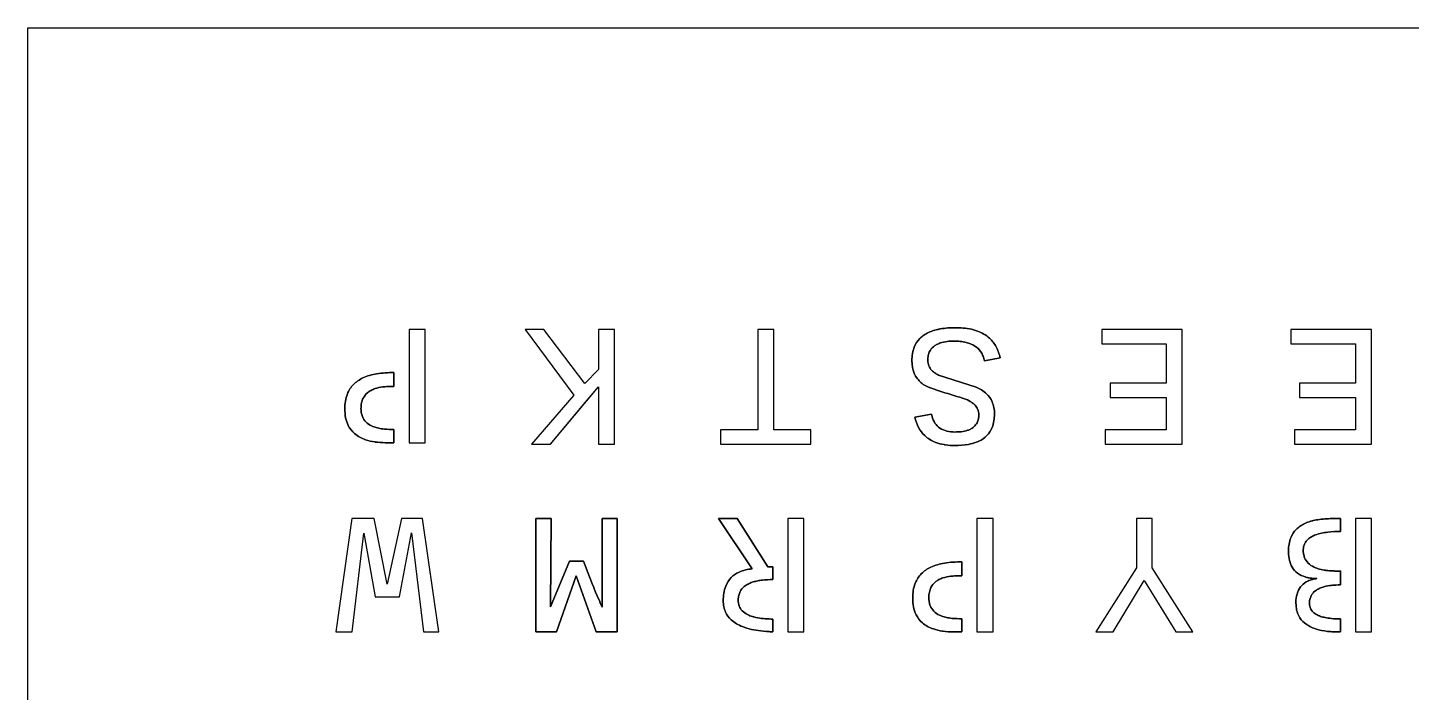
# Model space of a CAD drawing. Header units: millimetres. Extents: x -230 to 0, y -230 to 0.
# Drawn here: x -230 to -108.2, y -58.5 to 0 of the extents above; entities that cross this region are included whole.
import ezdxf

# ---------------------------------------------------------------- set-up
doc = ezdxf.new("R2010")
doc.units = ezdxf.units.MM
doc.layers.get('0').update_dxf_attribs({"color": 70})

msp = doc.modelspace()

# ---------------------------------------------------------------- linework, layer by layer
for points in [[(-230, 0), (0, 0), (0, -230), (-230, -230)], [(-230, 0), (0, 0), (0, -230), (-230, -230)], [(-230, -230), (-230, 0), (0, 0), (0, -230)], [(-194.99, -26.57), (-196.41, -26.57), (-196.41, -36.55), (-194.99, -36.55)], [(-194.99, -26.57), (-196.41, -26.57), (-196.41, -36.55), (-194.99, -36.55)], [(-194.99, -26.57), (-196.41, -26.57), (-196.41, -36.55), (-194.99, -36.55)], [(-180.94, -31.35), (-184.55, -26.57), (-186.2, -26.57), (-181.91, -32.38), (-185.63, -36.67), (-183.97, -36.67), (-179.74, -31.63), (-179.74, -36.67), (-178.33, -36.67), (-178.33, -26.57), (-179.74, -26.57), (-179.74, -30.1)], [(-180.94, -31.35), (-184.55, -26.57), (-186.2, -26.57), (-181.91, -32.38), (-185.63, -36.67), (-183.97, -36.67), (-179.74, -31.63), (-179.74, -36.67), (-178.33, -36.67), (-178.33, -26.57), (-179.74, -26.57), (-179.74, -30.1)], [(-179.74, -26.57), (-179.74, -30.1), (-180.94, -31.35), (-184.55, -26.57), (-186.2, -26.57), (-181.91, -32.38), (-185.63, -36.67), (-183.97, -36.67), (-181.19, -33.35), (-179.74, -31.63), (-179.74, -36.67), (-178.33, -36.67), (-178.33, -26.57)], [(-165.71, -26.57), (-165.71, -35.41), (-168.98, -35.41), (-168.98, -36.67), (-161.03, -36.67), (-161.03, -35.41), (-164.3, -35.41), (-164.3, -26.57)], [(-165.71, -26.57), (-165.71, -35.41), (-168.98, -35.41), (-168.98, -36.67), (-161.03, -36.67), (-161.03, -35.41), (-164.3, -35.41), (-164.3, -26.57)], [(-168.98, -35.41), (-168.98, -36.67), (-161.03, -36.67), (-161.03, -35.41), (-164.3, -35.41), (-164.3, -26.57), (-165.71, -26.57), (-165.71, -35.41)], [(-128.33, -36.67), (-128.33, -26.57), (-135.42, -26.57), (-135.42, -27.84), (-129.74, -27.84), (-129.74, -31.31), (-134.68, -31.31), (-134.68, -32.57), (-129.74, -32.57), (-129.74, -35.41), (-135.12, -35.41), (-135.12, -36.67)], [(-128.33, -36.67), (-128.33, -26.57), (-135.42, -26.57), (-135.42, -27.84), (-129.74, -27.84), (-129.74, -31.31), (-134.68, -31.31), (-134.68, -32.57), (-129.74, -32.57), (-129.74, -35.41), (-135.12, -35.41), (-135.12, -36.67)], [(-134.68, -32.57), (-129.74, -32.57), (-129.74, -35.41), (-135.12, -35.41), (-135.12, -36.67), (-128.33, -36.67), (-128.33, -26.57), (-135.42, -26.57), (-135.42, -27.84), (-129.74, -27.84), (-129.74, -31.31), (-134.68, -31.31)], [(-111.66, -36.67), (-111.66, -26.57), (-118.76, -26.57), (-118.76, -27.84), (-113.08, -27.84), (-113.08, -31.31), (-118.01, -31.31), (-118.01, -32.57), (-113.08, -32.57), (-113.08, -35.41), (-118.46, -35.41), (-118.46, -36.67)], [(-111.66, -36.67), (-111.66, -26.57), (-118.76, -26.57), (-118.76, -27.84), (-113.08, -27.84), (-113.08, -31.31), (-118.01, -31.31), (-118.01, -32.57), (-113.08, -32.57), (-113.08, -35.41), (-118.46, -35.41), (-118.46, -36.67)], [(-118.01, -32.57), (-113.08, -32.57), (-113.08, -35.41), (-118.46, -35.41), (-118.46, -36.67), (-111.66, -36.67), (-111.66, -26.57), (-118.76, -26.57), (-118.76, -27.84), (-113.08, -27.84), (-113.08, -31.31), (-118.01, -31.31)], [(-197.75, -31.6), (-197.75, -30.38)], [(-146.49, -31.66), (-149.81, -30.6)], [(-150.42, -34.05), (-151.89, -34.31)], [(-197.75, -36.55), (-197.75, -35.38)], [(-199.5, -43.24), (-201.47, -43.24), (-202.87, -53.22), (-201.43, -53.22), (-200.39, -44.51), (-199.4, -50.13), (-197.25, -50.13), (-196.19, -44.5), (-195.14, -53.22), (-193.8, -53.22), (-195.24, -43.24), (-197.09, -43.24), (-198.35, -49)], [(-199.5, -43.24), (-201.47, -43.24), (-202.87, -53.22), (-201.43, -53.22), (-200.39, -44.51), (-199.4, -50.13), (-197.25, -50.13), (-196.19, -44.5), (-195.14, -53.22), (-193.8, -53.22), (-195.24, -43.24), (-197.09, -43.24), (-198.35, -49)], [(-197.09, -43.24), (-198.35, -49), (-199.5, -43.24), (-201.47, -43.24), (-202.87, -53.22), (-201.43, -53.22), (-200.39, -44.51), (-199.4, -50.13), (-197.25, -50.13), (-196.19, -44.5), (-195.14, -53.22), (-193.8, -53.22), (-195.24, -43.24)], [(-183.9, -43.24), (-185.26, -43.24)], [(-185.26, -43.24), (-185.26, -53.22)], [(-183.96, -51), (-183.9, -43.24)], [(-178.09, -43.24), (-179.42, -43.24)], [(-178.09, -53.22), (-178.09, -43.24)], [(-167.54, -43.24), (-169.17, -43.24)], [(-164.83, -47.49), (-167.54, -43.24)], [(-161.66, -43.24), (-163.06, -43.24), (-163.06, -53.22), (-161.66, -53.22)], [(-161.66, -43.24), (-163.06, -43.24), (-163.06, -53.22), (-161.66, -53.22)], [(-163.06, -53.22), (-161.66, -53.22), (-161.66, -43.24), (-163.06, -43.24)], [(-144.99, -43.24), (-146.41, -43.24), (-146.41, -53.22), (-144.99, -53.22)], [(-144.99, -43.24), (-146.41, -43.24), (-146.41, -53.22), (-144.99, -53.22)], [(-144.99, -43.24), (-146.41, -43.24), (-146.41, -53.22), (-144.99, -53.22)], [(-132.36, -43.24), (-132.36, -47.56), (-135.94, -53.22), (-134.43, -53.22), (-131.68, -48.7), (-128.91, -53.22), (-127.4, -53.22), (-130.97, -47.56), (-130.97, -43.24)], [(-132.36, -43.24), (-132.36, -47.56), (-135.94, -53.22), (-134.43, -53.22), (-131.68, -48.7), (-128.91, -53.22), (-127.4, -53.22), (-130.97, -47.56), (-130.97, -43.24)], [(-130.97, -43.24), (-132.36, -43.24), (-132.36, -47.56), (-135.94, -53.22), (-134.43, -53.22), (-131.68, -48.7), (-128.91, -53.22), (-127.4, -53.22), (-130.97, -47.56)], [(-111.66, -43.24), (-113.08, -43.24), (-113.08, -53.22), (-111.66, -53.22)], [(-111.66, -43.24), (-113.08, -43.24), (-113.08, -53.22), (-111.66, -53.22)], [(-113.08, -53.22), (-111.66, -53.22), (-111.66, -43.24), (-113.08, -43.24)], [(-182.3, -46.99), (-183.96, -51)], [(-181.07, -46.99), (-182.3, -46.99)], [(-164.39, -47.49), (-164.83, -47.49)], [(-147.75, -48.27), (-147.75, -47.05)], [(-183.44, -53.22), (-181.71, -48.29)], [(-181.71, -48.29), (-179.95, -53.22)], [(-114.41, -49.08), (-114.41, -47.85)], [(-164.39, -53.21), (-164.39, -52.08)], [(-147.75, -53.22), (-147.75, -52.05)], [(-114.41, -53.22), (-114.41, -52.07)], [(-185.26, -53.22), (-183.44, -53.22)], [(-179.95, -53.22), (-178.09, -53.22)]]:
    msp.add_lwpolyline(points, close=True)
for points in [[(-148.31, -26.43, 0.021101), (-148.98, -26.45, 0.026391), (-149.64, -26.53, 0.016008), (-149.77, -26.56, 0.02338), (-149.82, -26.57, 0.024455), (-149.88, -26.58, 0.01312), (-150.11, -26.64, 0.03261), (-150.56, -26.8), (-150.69, -26.85, 0.039181), (-151.09, -27.08, 0.045587), (-151.45, -27.38, 0.100617), (-151.93, -28.13, 0.053513), (-152.09, -28.71, 0.042154), (-152.14, -29.31, -0.042154), (-152.09, -28.71, -0.053513), (-151.93, -28.13, -0.100617), (-151.45, -27.38, -0.045587), (-151.09, -27.08, -0.039181), (-150.69, -26.85), (-150.56, -26.8, -0.03261), (-150.11, -26.64, -0.01312), (-149.88, -26.58, -0.024455), (-149.82, -26.57, -0.02338), (-149.77, -26.56, -0.016008), (-149.64, -26.53, -0.026391), (-148.98, -26.45, -0.021101)], [(-144.38, -29.07, 0.072221), (-144.73, -28.1, 0.085551), (-145.31, -27.35, 0.052395), (-145.81, -26.98, 0.045391), (-146.37, -26.72, 0.039487), (-147.08, -26.53, 0.027917), (-147.81, -26.44, 0.015429), (-148.31, -26.43, -0.015429), (-147.81, -26.44, -0.027917), (-147.08, -26.53, -0.039487), (-146.37, -26.72, -0.045391), (-145.81, -26.98, -0.052395), (-145.31, -27.35, -0.085551), (-144.73, -28.1, -0.072221)], [(-150.74, -29.29, -0.056311), (-150.7, -28.87, -0.067656), (-150.57, -28.5, -0.102041), (-150.25, -28.1, -0.05275), (-149.96, -27.91, -0.037737), (-149.65, -27.77, -0.050473), (-149.04, -27.64, -0.031515), (-148.41, -27.6, 0.031515), (-149.04, -27.64, 0.050473), (-149.65, -27.77, 0.037737), (-149.96, -27.91, 0.05275), (-150.25, -28.1, 0.102041), (-150.57, -28.5, 0.067656), (-150.7, -28.87, 0.056311)], [(-148.41, -27.6, -0.028448), (-147.88, -27.63, -0.032766), (-147.36, -27.72, -0.040576), (-146.97, -27.85, -0.051139), (-146.59, -28.04, -0.099238), (-146.08, -28.55, -0.055365), (-145.87, -28.93, -0.047216), (-145.75, -29.35, 0.047216), (-145.87, -28.93, 0.055365), (-146.08, -28.55, 0.099238), (-146.59, -28.04, 0.051139), (-146.97, -27.85, 0.040576), (-147.36, -27.72, 0.032766), (-147.88, -27.63, 0.028448)], [(-197.75, -30.38, 0.021512), (-198.52, -30.4, 0.027), (-199.28, -30.49, 0.028352), (-199.89, -30.63, 0.037313), (-200.48, -30.85, 0.08921), (-201.31, -31.43, 0.100723), (-201.85, -32.26, 0.054602), (-202.02, -32.9, 0.040649), (-202.07, -33.56, -0.040649), (-202.02, -32.9, -0.054602), (-201.85, -32.26, -0.100723), (-201.31, -31.43, -0.08921), (-200.48, -30.85, -0.037313), (-199.89, -30.63, -0.028352), (-199.28, -30.49, -0.027), (-198.52, -30.4, -0.021512)], [(-152.14, -29.31, 0.027985), (-152.11, -29.73, 0.036493), (-152.03, -30.15, 0.084531), (-151.71, -30.84, 0.100021), (-151.04, -31.48, -0.100021), (-151.71, -30.84, -0.084531), (-152.03, -30.15, -0.036493), (-152.11, -29.73, -0.027985)], [(-200.65, -33.54, -0.056098), (-200.6, -33.05, -0.067581), (-200.46, -32.63, -0.10167), (-200.08, -32.16, -0.058145), (-199.76, -31.94, -0.042675), (-199.41, -31.79, -0.050329), (-198.72, -31.64, -0.032396), (-198.03, -31.6, 0.032396), (-198.72, -31.64, 0.050329), (-199.41, -31.79, 0.042675), (-199.76, -31.94, 0.058145), (-200.08, -32.16, 0.10167), (-200.46, -32.63, 0.067581), (-200.6, -33.05, 0.056098)], [(-151.04, -31.48, 0.037081), (-150.81, -31.6, 0.011744), (-150.57, -31.7), (-150.54, -31.71, 0.006863), (-150.02, -31.89, 0.008927), (-147.91, -32.55, 0.010432), (-147.77, -32.59, -0.010432), (-147.91, -32.55, -0.008927), (-150.02, -31.89, -0.006863), (-150.54, -31.71), (-150.57, -31.7, -0.011744), (-150.81, -31.6, -0.037081)], [(-147.77, -32.59, -0.046463), (-147.09, -32.87, -0.035613), (-146.82, -33.04, -0.05192), (-146.58, -33.25, -0.09334), (-146.33, -33.62, -0.100161), (-146.25, -34.07, 0.100161), (-146.33, -33.62, 0.09334), (-146.58, -33.25, 0.05192), (-146.82, -33.04, 0.035613), (-147.09, -32.87, 0.046463)], [(-202.07, -33.56, 0.049768), (-202, -34.36, 0.066109), (-201.77, -35.03, 0.099305), (-201.21, -35.75, 0.05664), (-200.76, -36.07, 0.045461), (-200.25, -36.29, 0.0448), (-199.44, -36.48, 0.016978), (-199.39, -36.49, 0.031358), (-198.51, -36.55), (-198.39, -36.55), (-198.51, -36.55, -0.031358), (-199.39, -36.49, -0.016978), (-199.44, -36.48, -0.0448), (-200.25, -36.29, -0.045461), (-200.76, -36.07, -0.05664), (-201.21, -35.75, -0.099305), (-201.77, -35.03, -0.066109), (-202, -34.36, -0.049768)], [(-197.75, -35.38, -0.027842), (-198.59, -35.35, -0.021112), (-198.87, -35.32, -0.026623), (-199.3, -35.22, -0.042782), (-199.71, -35.07, -0.087749), (-200.21, -34.72, -0.100983), (-200.53, -34.25, -0.052075), (-200.62, -33.9, -0.039243), (-200.65, -33.54, 0.039243), (-200.62, -33.9, 0.052075), (-200.53, -34.25, 0.100983), (-200.21, -34.72, 0.087749), (-199.71, -35.07, 0.042782), (-199.3, -35.22, 0.026623), (-198.87, -35.32, 0.021112), (-198.59, -35.35, 0.027842)], [(-148.35, -35.61, -0.058807), (-149.05, -35.53, -0.089213), (-149.67, -35.27, -0.09971), (-150.11, -34.82, -0.077503), (-150.37, -34.25, -0.022466), (-150.42, -34.05, 0.022466), (-150.37, -34.25, 0.077503), (-150.11, -34.82, 0.09971), (-149.67, -35.27, 0.089213), (-149.05, -35.53, 0.058807)], [(-148.35, -36.8, 0.044894), (-147.17, -36.7, 0.046089), (-146.47, -36.51, 0.021368), (-146.24, -36.42, 0.089218), (-145.53, -35.92, 0.099226), (-145.07, -35.2, 0.055656), (-144.92, -34.63, 0.038313), (-144.87, -34.04, -0.038313), (-144.92, -34.63, -0.055656), (-145.07, -35.2, -0.099226), (-145.53, -35.92, -0.089218), (-146.24, -36.42, -0.021368), (-146.47, -36.51, -0.046089), (-147.17, -36.7, -0.044894)], [(-146.25, -34.07, -0.056137), (-146.29, -34.46, -0.067595), (-146.4, -34.79, -0.101737), (-146.7, -35.16, -0.058729), (-146.95, -35.34, -0.041831), (-147.24, -35.46, -0.047095), (-147.79, -35.58, -0.029438), (-148.35, -35.61, 0.029438), (-147.79, -35.58, 0.047095), (-147.24, -35.46, 0.041831), (-146.95, -35.34, 0.058729), (-146.7, -35.16, 0.101737), (-146.4, -34.79, 0.067595), (-146.29, -34.46, 0.056137)], [(-151.89, -34.31, 0.064581), (-151.55, -35.22, 0.077039), (-151.01, -35.92, 0.099681), (-150.03, -36.53, 0.049963), (-149.31, -36.72, 0.020763), (-149.2, -36.74, 0.03926), (-148.35, -36.8, -0.03926), (-149.2, -36.74, -0.020763), (-149.31, -36.72, -0.049963), (-150.03, -36.53, -0.099681), (-151.01, -35.92, -0.077039), (-151.55, -35.22, -0.064581)], [(-115.15, -43.24, 0.015864), (-115.78, -43.26, 0.021972), (-116.41, -43.33), (-116.5, -43.35), (-116.65, -43.38), (-116.8, -43.41, 0.022516), (-116.9, -43.44, 0.009982), (-117.04, -43.47, 0.040513), (-117.55, -43.67, 0.043048), (-117.95, -43.9, 0.051896), (-118.3, -44.19, 0.100067), (-118.78, -44.92, 0.056972), (-118.93, -45.48, 0.04377), (-118.98, -46.05, -0.04377), (-118.93, -45.48, -0.056972), (-118.78, -44.92, -0.100067), (-118.3, -44.19, -0.051896), (-117.95, -43.9, -0.043048), (-117.55, -43.67, -0.040513), (-117.04, -43.47, -0.009982), (-116.9, -43.44, -0.022516), (-116.8, -43.41), (-116.65, -43.38), (-116.5, -43.35), (-116.41, -43.33, -0.021972), (-115.78, -43.26, -0.015864)], [(-117.68, -46.02, -0.049584), (-117.65, -45.71, -0.058664), (-117.55, -45.43, -0.099824), (-117.25, -45.04, -0.049313), (-116.94, -44.83, -0.035884), (-116.6, -44.67, -0.037296), (-116.07, -44.52, -0.020682), (-115.52, -44.43, -0.027665), (-114.41, -44.37, 0.027665), (-115.52, -44.43, 0.020682), (-116.07, -44.52, 0.037296), (-116.6, -44.67, 0.035884), (-116.94, -44.83, 0.049313), (-117.25, -45.04, 0.099824), (-117.55, -45.43, 0.058664), (-117.65, -45.71, 0.049584)], [(-118.98, -46.05, 0.047035), (-118.92, -46.76, 0.063851), (-118.73, -47.36, 0.095793), (-118.33, -47.92, 0.099006), (-117.67, -48.32, 0.028911), (-117.37, -48.41, 0.027165), (-117.07, -48.47, 0.037293), (-116.47, -48.51, -0.037293), (-117.07, -48.47, -0.027165), (-117.37, -48.41, -0.028911), (-117.67, -48.32, -0.099006), (-118.33, -47.92, -0.095793), (-118.73, -47.36, -0.063851), (-118.92, -46.76, -0.047035)], [(-114.41, -47.85, -0.004238), (-114.78, -47.86, -0.028088), (-114.84, -47.86, -0.026259), (-114.9, -47.86, -0.022716), (-114.97, -47.85, -0.019436), (-115.52, -47.82), (-115.68, -47.8), (-115.72, -47.79, -0.032158), (-116.24, -47.69, -0.044069), (-116.73, -47.51, -0.085496), (-117.25, -47.15, -0.098707), (-117.56, -46.68, -0.054241), (-117.65, -46.35, -0.048362), (-117.68, -46.02, 0.048362), (-117.65, -46.35, 0.054241), (-117.56, -46.68, 0.098707), (-117.25, -47.15, 0.085496), (-116.73, -47.51, 0.044069), (-116.24, -47.69, 0.032158), (-115.72, -47.79), (-115.68, -47.8), (-115.52, -47.82, 0.019436), (-114.97, -47.85, 0.022716), (-114.9, -47.86, 0.026259), (-114.84, -47.86, 0.028088), (-114.78, -47.86, 0.004238)], [(-147.75, -47.05, 0.021512), (-148.52, -47.07, 0.027), (-149.28, -47.16, 0.028352), (-149.89, -47.3, 0.037313), (-150.48, -47.52, 0.08921), (-151.31, -48.1, 0.100723), (-151.85, -48.93, 0.054602), (-152.02, -49.57, 0.040649), (-152.07, -50.23, -0.040649), (-152.02, -49.57, -0.054602), (-151.85, -48.93, -0.100723), (-151.31, -48.1, -0.08921), (-150.48, -47.52, -0.037313), (-149.89, -47.3, -0.028352), (-149.28, -47.16, -0.027), (-148.52, -47.07, -0.021512)], [(-150.65, -50.2, -0.056098), (-150.6, -49.71, -0.067581), (-150.46, -49.29, -0.10167), (-150.08, -48.82, -0.058145), (-149.76, -48.61, -0.042675), (-149.41, -48.46, -0.050329), (-148.72, -48.31, -0.032396), (-148.03, -48.27, 0.032396), (-148.72, -48.31, 0.050329), (-149.41, -48.46, 0.042675), (-149.76, -48.61, 0.058145), (-150.08, -48.82, 0.10167), (-150.46, -49.29, 0.067581), (-150.6, -49.71, 0.056098)], [(-116.47, -48.51, 0.033087), (-116.88, -48.6, 0.039499), (-117.27, -48.74, 0.092471), (-117.81, -49.13, 0.1012), (-118.17, -49.7, 0.075264), (-118.32, -50.43, 0.024355), (-118.32, -50.68, -0.024355), (-118.32, -50.43, -0.075264), (-118.17, -49.7, -0.1012), (-117.81, -49.13, -0.092471), (-117.27, -48.74, -0.039499), (-116.88, -48.6, -0.033087)], [(-117.13, -50.72, -0.058353), (-117.1, -50.36, -0.060822), (-116.99, -50.04, -0.100355), (-116.67, -49.64, -0.050663), (-116.37, -49.44, -0.037498), (-116.04, -49.3, -0.048144), (-115.34, -49.13, -0.021852), (-115.23, -49.12, -0.009779), (-114.96, -49.09), (-114.8, -49.09), (-114.62, -49.08), (-114.41, -49.08), (-114.62, -49.08), (-114.8, -49.09), (-114.96, -49.09, 0.009779), (-115.23, -49.12, 0.021852), (-115.34, -49.13, 0.048144), (-116.04, -49.3, 0.037498), (-116.37, -49.44, 0.050663), (-116.67, -49.64, 0.100355), (-116.99, -50.04, 0.060822), (-117.1, -50.36, 0.058353)], [(-168.75, -50.46, 0.051462), (-168.7, -51, 0.055927), (-168.55, -51.48, 0.100017), (-168.06, -52.15, 0.055679), (-167.58, -52.5, 0.03736), (-167.06, -52.75, 0.037077), (-166.26, -52.99, 0.023951), (-165.45, -53.13), (-165.22, -53.15), (-164.95, -53.18, 0.022286), (-164.88, -53.18, 0.00587), (-164.56, -53.2), (-164.39, -53.21), (-164.56, -53.2, -0.00587), (-164.88, -53.18, -0.022286), (-164.95, -53.18), (-165.22, -53.15), (-165.45, -53.13, -0.023951), (-166.26, -52.99, -0.037077), (-167.06, -52.75, -0.03736), (-167.58, -52.5, -0.055679), (-168.06, -52.15, -0.100017), (-168.55, -51.48, -0.055927), (-168.7, -51, -0.051462)], [(-164.39, -52.08, -0.020476), (-165.05, -52.06, -0.025421), (-165.7, -51.98), (-165.88, -51.95, -0.018627), (-166.06, -51.9, -0.022043), (-166.17, -51.87, -0.045256), (-166.62, -51.69, -0.084239), (-167.08, -51.36, -0.098824), (-167.34, -50.95, -0.098006), (-167.43, -50.38, 0.098006), (-167.34, -50.95, 0.098824), (-167.08, -51.36, 0.084239), (-166.62, -51.69, 0.045256), (-166.17, -51.87, 0.022043), (-166.06, -51.9, 0.018627), (-165.88, -51.95), (-165.7, -51.98, 0.025421), (-165.05, -52.06, 0.020476)], [(-152.07, -50.23, 0.049768), (-152, -51.02, 0.066109), (-151.77, -51.7, 0.099305), (-151.21, -52.42, 0.05664), (-150.76, -52.73, 0.045461), (-150.25, -52.95, 0.0448), (-149.44, -53.14, 0.016978), (-149.39, -53.15, 0.031358), (-148.51, -53.21), (-148.39, -53.22), (-148.51, -53.21, -0.031358), (-149.39, -53.15, -0.016978), (-149.44, -53.14, -0.0448), (-150.25, -52.95, -0.045461), (-150.76, -52.73, -0.05664), (-151.21, -52.42, -0.099305), (-151.77, -51.7, -0.066109), (-152, -51.02, -0.049768)], [(-147.75, -52.05, -0.027842), (-148.59, -52.02, -0.021112), (-148.87, -51.98, -0.026623), (-149.3, -51.89, -0.042782), (-149.71, -51.74, -0.087749), (-150.21, -51.39, -0.100983), (-150.53, -50.91, -0.052075), (-150.62, -50.56, -0.039243), (-150.65, -50.2, 0.039243), (-150.62, -50.56, 0.052075), (-150.53, -50.91, 0.100983), (-150.21, -51.39, 0.087749), (-149.71, -51.74, 0.042782), (-149.3, -51.89, 0.026623), (-148.87, -51.98, 0.021112), (-148.59, -52.02, 0.027842)], [(-118.32, -50.68, 0.053097), (-118.26, -51.29, 0.064725), (-118.07, -51.81, 0.101337), (-117.57, -52.43, 0.05207), (-117.11, -52.73, 0.037288), (-116.61, -52.94, 0.050491), (-115.54, -53.17, 0.010512), (-115.38, -53.18, 0.012272), (-114.97, -53.21, 0.010066), (-114.41, -53.22, -0.010066), (-114.97, -53.21, -0.012272), (-115.38, -53.18, -0.010512), (-115.54, -53.17, -0.050491), (-116.61, -52.94, -0.037288), (-117.11, -52.73, -0.05207), (-117.57, -52.43, -0.101337), (-118.07, -51.81, -0.064725), (-118.26, -51.29, -0.053097)], [(-114.41, -52.07, -0.01667), (-114.95, -52.05, -0.015555), (-115.03, -52.05, -0.025875), (-115.64, -51.97, -0.028436), (-116.06, -51.88, -0.04773), (-116.46, -51.72, -0.081644), (-116.84, -51.45, -0.096628), (-117.05, -51.14, -0.099294), (-117.13, -50.72, 0.099294), (-117.05, -51.14, 0.096628), (-116.84, -51.45, 0.081644), (-116.46, -51.72, 0.04773), (-116.06, -51.88, 0.028436), (-115.64, -51.97, 0.025875), (-115.03, -52.05, 0.015555), (-114.95, -52.05, 0.01667)]]:
    msp.add_lwpolyline(points, format="xyb", close=True)
for points in [[(-144.73, -28.1, -0.072221), (-144.38, -29.07), (-145.75, -29.35), (-144.38, -29.07), (-145.75, -29.35)], [(-146.49, -31.66, -0.042399), (-146, -31.91, -0.054169), (-145.56, -32.24, -0.101216), (-145.08, -32.95, -0.051252), (-144.92, -33.46, -0.047461), (-144.87, -34.04, 0.047461), (-144.92, -33.46, 0.051252), (-145.08, -32.95, 0.101216), (-145.56, -32.24, 0.054169), (-146, -31.91, 0.042399), (-146.49, -31.66), (-149.81, -30.6, -0.028757), (-150.11, -30.41, -0.047816), (-150.38, -30.19, -0.091927), (-150.65, -29.78, -0.100896), (-150.74, -29.29, 0.100896), (-150.65, -29.78, 0.091927), (-150.38, -30.19, 0.047816), (-150.11, -30.41, 0.028757), (-149.81, -30.6)], [(-201.31, -31.43, -0.08921), (-200.48, -30.85)], [(-147.91, -32.55, -0.008927), (-150.02, -31.89)], [(-150.03, -36.53, -0.099681), (-151.01, -35.92)], [(-147.17, -36.7, -0.044894), (-148.35, -36.8)], [(-180.53, -48.35), (-181.07, -46.99), (-182.3, -46.99), (-183.96, -51), (-183.9, -43.24), (-185.26, -43.24), (-185.26, -53.22), (-183.44, -53.22), (-181.71, -48.29), (-179.95, -53.22), (-178.09, -53.22), (-178.09, -43.24), (-179.42, -43.24, 0.000316), (-179.41, -51.05, -0.000316), (-179.42, -43.24, 0.000316), (-179.41, -51.05, -0.01546), (-179.63, -50.55), (-179.85, -50.04), (-179.99, -49.71), (-180.14, -49.33), (-180.19, -49.2, -0.009791), (-180.26, -49.03), (-180.53, -48.35), (-181.07, -46.99), (-180.53, -48.35), (-180.26, -49.03, 0.009791), (-180.19, -49.2), (-180.14, -49.33), (-179.99, -49.71), (-179.85, -50.04), (-179.63, -50.55, 0.01546), (-179.41, -51.05)], [(-166.21, -47.66, 0.032266), (-166.8, -47.76, 0.046096), (-167.36, -47.95, 0.093295), (-168.06, -48.43, 0.099208), (-168.53, -49.18, 0.054216), (-168.7, -49.81, 0.036926), (-168.75, -50.46, -0.036926), (-168.7, -49.81, -0.054216), (-168.53, -49.18, -0.099208), (-168.06, -48.43, -0.093295), (-167.36, -47.95, -0.046096), (-166.8, -47.76, -0.032266), (-166.21, -47.66), (-169.17, -43.24), (-166.21, -47.66), (-169.17, -43.24), (-167.54, -43.24), (-164.83, -47.49), (-164.39, -47.49), (-164.39, -48.61, 0.028585), (-165.31, -48.65, 0.021654), (-165.42, -48.67, 0.025034), (-165.82, -48.74, 0.023846), (-166.21, -48.84, 0.043604), (-166.57, -49, 0.055545), (-166.91, -49.23, 0.100005), (-167.26, -49.67, 0.05696), (-167.38, -50, 0.047027), (-167.43, -50.38, -0.047027), (-167.38, -50, -0.05696), (-167.26, -49.67, -0.100005), (-166.91, -49.23, -0.055545), (-166.57, -49, -0.043604), (-166.21, -48.84, -0.023846), (-165.82, -48.74, -0.025034), (-165.42, -48.67, -0.021654), (-165.31, -48.65, -0.028585), (-164.39, -48.61), (-164.39, -47.49), (-164.39, -48.61)], [(-115.52, -44.43, -0.027665), (-114.41, -44.37), (-114.41, -43.24), (-114.41, -44.37), (-114.41, -43.24), (-115.15, -43.24), (-114.41, -43.24)], [(-151.31, -48.1, -0.08921), (-150.48, -47.52)], [(-115.54, -53.17, -0.050491), (-116.61, -52.94)]]:
    msp.add_lwpolyline(points, format="xyb")
for points in [[(-197.75, -30.38), (-197.75, -31.6), (-198.03, -31.6), (-197.75, -31.6)], [(-151.89, -34.31), (-150.42, -34.05)], [(-197.75, -35.38), (-197.75, -36.55), (-198.39, -36.55), (-197.75, -36.55)], [(-147.75, -47.05), (-147.75, -48.27), (-148.03, -48.27), (-147.75, -48.27)], [(-114.41, -47.85), (-114.41, -49.08)], [(-164.39, -52.08), (-164.39, -53.21)], [(-147.75, -52.05), (-147.75, -53.22), (-148.39, -53.22), (-147.75, -53.22)], [(-114.41, -52.07), (-114.41, -53.22)]]:
    msp.add_lwpolyline(points)

doc.saveas('drawing.dxf')
